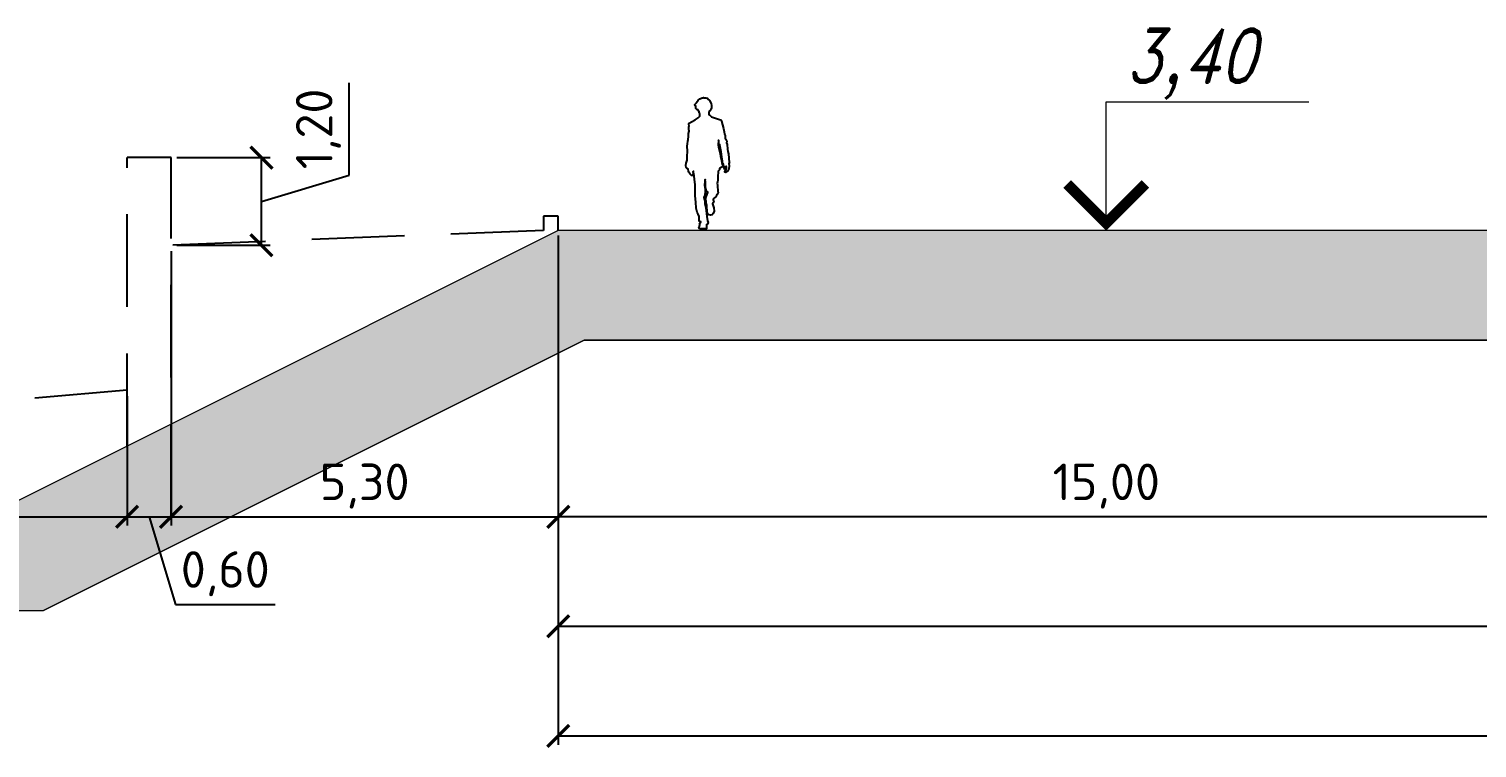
# Model space of a CAD drawing. Header units: millimetres. Extents: x 3633 to 4629, y 3430 to 3787.
# Drawn here: x 3751.9 to 3851, y 3430.4 to 3479.6 of the extents above; entities that cross this region are included whole.
import ezdxf

# ---------------------------------------------------------------- set-up
doc = ezdxf.new("R2010")
doc.units = ezdxf.units.MM
doc.linetypes.add('DASHED', pattern=[19.05, 12.7, -6.35])
doc.layers.add('tx1', color=179, linetype='Continuous', lineweight=25)
doc.layers.add('tx2', color=179, linetype='Continuous', lineweight=25)
doc.styles.add('bold', font='romand.shx', dxfattribs={"width": 0.8, "oblique": 15})
doc.styles.add('СПДС', font='isocpeur.ttf')
doc.dimstyles.new('СПДС', dxfattribs={"dimtxt": 1.25, "dimasz": 0.75, "dimexe": 0.3, "dimexo": 0.2, "dimgap": 0.3, "dimtad": 1, "dimrnd": 0.05, "dimzin": 1, "dimtxsty": 'СПДС', "dimblk": 'ARCHTICK', "dimcen": 0.6, "dimclrd": 7, "dimclre": 7, "dimclrt": 7, "dimazin": 0, "dimtfac": 1, "dimtmove": 1, "dimatfit": 3, "dimldrblk": 'OBLIQUE', "dimfxl": 1, "dimlwd": -1, "dimlwe": -1, "dimarcsym": 0})

# ---------------------------------------------------------------- blocks, each defined once
blk = doc.blocks.new('_ArchTick')
at = {"color": 0, "linetype": 'ByBlock', "const_width": 0.15}
blk.add_lwpolyline([(-0.5, -0.5), (0.5, 0.5)], dxfattribs=at)
blk = doc.blocks.new('*D253')
at = {"color": 7, "transparency": 16777216}
for p, q in [((3788.142, 3465.385), (3788.142, 3445.599)), ((3863.142, 3465.385), (3863.142, 3445.599)), ((3863.142, 3446.199), (3788.142, 3446.199))]:
    blk.add_line(p, q, dxfattribs=at)
at = {"layer": 'Defpoints', "color": 0, "transparency": 16777216}
for p in [(3788.142, 3465.785), (3863.142, 3465.785), (3788.142, 3446.199)]:
    blk.add_point(p, dxfattribs=at)
at = {"color": 7, "transparency": 16777216, "xscale": 1.5, "yscale": 1.5, "zscale": 1.5, "rotation": 180}
blk.add_blockref('_ArchTick', (3788.142, 3446.199), dxfattribs=at)
at = {"color": 7, "transparency": 16777216, "xscale": 1.5, "yscale": 1.5, "zscale": 1.5}
blk.add_blockref('_ArchTick', (3863.142, 3446.199), dxfattribs=at)
at = {"color": 7, "transparency": 16777216, "insert": (3825.642, 3448.299), "char_height": 2.5, "attachment_point": 5, "style": 'СПДС'}
blk.add_mtext('15,00', dxfattribs=at)
blk = doc.blocks.new('_Oblique')
at = {"color": 0, "linetype": 'ByBlock', "lineweight": -2}
blk.add_line((-0.5, -0.5), (0.5, 0.5), dxfattribs=at)
blk = doc.blocks.new('*D196')
at = {"color": 7, "transparency": 16777216}
for p, q in [((3788.142, 3445.799), (3788.142, 3438.099)), ((3974.653, 3445.799), (3974.653, 3438.099)), ((3974.653, 3438.699), (3788.142, 3438.699))]:
    blk.add_line(p, q, dxfattribs=at)
at = {"layer": 'Defpoints', "color": 0, "transparency": 16777216}
for p in [(3788.142, 3446.199), (3974.653, 3446.199), (3788.142, 3438.699)]:
    blk.add_point(p, dxfattribs=at)
at = {"color": 7, "transparency": 16777216, "xscale": 1.5, "yscale": 1.5, "zscale": 1.5, "rotation": 180.0000000000003}
blk.add_blockref('_ArchTick', (3788.142, 3438.699), dxfattribs=at)
at = {"color": 7, "transparency": 16777216, "xscale": 1.5, "yscale": 1.5, "zscale": 1.5}
blk.add_blockref('_ArchTick', (3974.653, 3438.699), dxfattribs=at)
at = {"color": 7, "transparency": 16777216, "insert": (3881.398, 3440.799), "char_height": 2.5, "attachment_point": 5, "style": 'СПДС'}
blk.add_mtext('27,20-60,60', dxfattribs=at)
blk = doc.blocks.new('*D197')
at = {"color": 7, "transparency": 16777216}
for p, q in [((3788.142, 3438.299), (3788.142, 3430.599)), ((4158.98, 3438.299), (4158.98, 3430.599)), ((3788.142, 3431.199), (4158.98, 3431.199))]:
    blk.add_line(p, q, dxfattribs=at)
at = {"layer": 'Defpoints', "color": 0, "transparency": 16777216}
for p in [(3788.142, 3438.699), (4158.98, 3438.699), (4158.98, 3431.199)]:
    blk.add_point(p, dxfattribs=at)
at = {"color": 7, "transparency": 16777216, "xscale": 1.5, "yscale": 1.5, "zscale": 1.5, "rotation": 180}
blk.add_blockref('_ArchTick', (3788.142, 3431.199), dxfattribs=at)
at = {"color": 7, "transparency": 16777216, "xscale": 1.5, "yscale": 1.5, "zscale": 1.5}
blk.add_blockref('_ArchTick', (4158.98, 3431.199), dxfattribs=at)
at = {"color": 7, "transparency": 16777216, "insert": (3973.561, 3433.299), "char_height": 2.5, "attachment_point": 5, "style": 'СПДС'}
blk.add_mtext('63,80-97,20', dxfattribs=at)
blk = doc.blocks.new('*D224')
at = {"color": 7, "transparency": 16777216}
for p, q in [((3761.642, 3457.067), (3761.642, 3445.599)), ((3758.642, 3454.459), (3758.642, 3445.599)), ((3758.642, 3446.199), (3761.642, 3446.199)), ((3760.142, 3446.199), (3761.942, 3440.199)), ((3761.942, 3440.199), (3768.767, 3440.199))]:
    blk.add_line(p, q, dxfattribs=at)
at = {"layer": 'Defpoints', "color": 0, "transparency": 16777216}
for p in [(3761.642, 3457.467), (3758.642, 3454.859), (3761.642, 3446.199)]:
    blk.add_point(p, dxfattribs=at)
at = {"color": 7, "transparency": 16777216, "xscale": 1.5, "yscale": 1.5, "zscale": 1.5, "rotation": 180}
blk.add_blockref('_ArchTick', (3758.642, 3446.199), dxfattribs=at)
at = {"color": 7, "transparency": 16777216, "xscale": 1.5, "yscale": 1.5, "zscale": 1.5}
blk.add_blockref('_ArchTick', (3761.642, 3446.199), dxfattribs=at)
at = {"color": 7, "transparency": 16777216, "insert": (3765.355, 3442.299), "char_height": 2.5, "attachment_point": 5, "style": 'СПДС'}
blk.add_mtext('0,60', dxfattribs=at)
blk = doc.blocks.new('*D265')
at = {"color": 7, "transparency": 16777216}
for p, q in [((3773.832, 3469.585), (3773.832, 3475.91)), ((3762.042, 3470.785), (3768.432, 3470.785)), ((3767.832, 3464.785), (3767.832, 3470.785)), ((3767.832, 3467.785), (3773.832, 3469.585)), ((3762.042, 3464.785), (3768.432, 3464.785))]:
    blk.add_line(p, q, dxfattribs=at)
at = {"layer": 'Defpoints', "color": 0, "transparency": 16777216}
for p in [(3761.642, 3470.785), (3767.832, 3470.785), (3761.642, 3464.785)]:
    blk.add_point(p, dxfattribs=at)
at = {"color": 7, "transparency": 16777216, "xscale": 1.5, "yscale": 1.5, "zscale": 1.5}
for p, rotation in [((3767.832, 3470.785), 90), ((3767.832, 3464.785), 270)]:
    blk.add_blockref('_ArchTick', p, dxfattribs=dict(at, rotation=rotation))
at = {"color": 7, "transparency": 16777216, "insert": (3771.732, 3472.747), "char_height": 2.5, "attachment_point": 5, "rotation": 90, "style": 'СПДС'}
blk.add_mtext('1,20', dxfattribs=at)
blk = doc.blocks.new('*D225')
at = {"color": 7, "transparency": 16777216}
for p, q in [((3788.142, 3465.45), (3788.142, 3445.599)), ((3761.642, 3464.385), (3761.642, 3445.599)), ((3761.642, 3446.199), (3788.142, 3446.199))]:
    blk.add_line(p, q, dxfattribs=at)
at = {"layer": 'Defpoints', "color": 0, "transparency": 16777216}
for p in [(3788.142, 3465.85), (3761.642, 3464.785), (3788.142, 3446.199)]:
    blk.add_point(p, dxfattribs=at)
at = {"color": 7, "transparency": 16777216, "xscale": 1.5, "yscale": 1.5, "zscale": 1.5, "rotation": 180}
blk.add_blockref('_ArchTick', (3761.642, 3446.199), dxfattribs=at)
at = {"color": 7, "transparency": 16777216, "xscale": 1.5, "yscale": 1.5, "zscale": 1.5}
blk.add_blockref('_ArchTick', (3788.142, 3446.199), dxfattribs=at)
at = {"color": 7, "transparency": 16777216, "insert": (3774.892, 3448.299), "char_height": 2.5, "attachment_point": 5, "style": 'СПДС'}
blk.add_mtext('5,30', dxfattribs=at)
blk = doc.blocks.new('*D226')
at = {"color": 7, "transparency": 16777216}
for p, q in [((3758.642, 3454.459), (3758.642, 3445.599)), ((3713.642, 3450.66), (3713.642, 3445.599)), ((3713.642, 3446.199), (3758.642, 3446.199))]:
    blk.add_line(p, q, dxfattribs=at)
at = {"layer": 'Defpoints', "color": 0, "transparency": 16777216}
for p in [(3758.642, 3454.859), (3713.642, 3451.06), (3758.642, 3446.199)]:
    blk.add_point(p, dxfattribs=at)
at = {"color": 7, "transparency": 16777216, "xscale": 1.5, "yscale": 1.5, "zscale": 1.5, "rotation": 180}
blk.add_blockref('_ArchTick', (3713.642, 3446.199), dxfattribs=at)
at = {"color": 7, "transparency": 16777216, "xscale": 1.5, "yscale": 1.5, "zscale": 1.5}
blk.add_blockref('_ArchTick', (3758.642, 3446.199), dxfattribs=at)
at = {"color": 7, "transparency": 16777216, "insert": (3736.142, 3448.299), "char_height": 2.5, "attachment_point": 5, "style": 'СПДС'}
blk.add_mtext('9,00', dxfattribs=at)

msp = doc.modelspace()

# ---------------------------------------------------------------- hatches: boundary and pattern name
at = {"lineweight": 15, "ltscale": 200}
h = msp.add_hatch(dxfattribs=at)
h.set_pattern_fill('GRAVEL', color=0, scale=0.367172, style=0)
h.set_pattern_definition([(228.01279, (3126.0032, 3896.26286), (-74.6094504, -83.9356317), [1.25471, -124.21623]), (184.96974, (3125.16388, 3895.33025), (111.91417555, 9.32618183), [2.15312, -213.1585]), (132.51045, (3123.01886, 3895.1437), (93.26181304, -102.58799426), [1.51819, -150.30104]), (267.27369, (3119.38164, 3892.81218), (9.32618132, 186.523626), [1.96072, -194.111016]), (292.833654, (3119.2884, 3890.8537), (-46.6309065, 111.9141756), [1.92264, -190.34151]), (357.27369, (3120.03448, 3889.0817), (-186.523626, 9.32618132), [1.96072, -194.111016]), (37.69424, (3121.99298, 3888.98844), (-121.24035689, -93.261813), [2.59295, -256.70173]), (72.25533, (3124.04474, 3890.5739), (65.28326912, 205.17598859), [2.44801, -242.353146]), (121.429566, (3124.79083, 3892.90544), (-74.6094504, 121.2403569), [1.96736, -194.76865]), (175.23636, (3123.76495, 3894.58415), (102.5879943, -9.3261813), [2.24604, -110.05605]), (222.397438, (3121.52667, 3894.77067), (-111.91417559, -102.5879943), [2.90462, -287.557645]), (138.81407, (3128.6146, 3892.7189), (-65.2832691, 55.9570878), [0.99138, -98.147285]), (171.469234, (3127.86847, 3893.37175), (121.2403569, -18.65236258), [1.8861, -186.724245]), (225, (3126.003, 3893.6515), (-1e-15, -9.32618), [1.31892, -11.87029]), (203.19859, (3125.3504, 3894.7707), (46.6309065, 18.6523626), [0.71026, -70.31582]), (291.8014, (3124.6976, 3894.4909), (-9.3261813, 27.978544), [1.00446, -49.21857]), (30.96376, (3125.0706, 3893.5583), (27.978544, 18.6523626), [1.63142, -52.749095]), (161.56505, (3126.4695, 3894.3976), (18.652363, -9.326181), [1.17968, -28.3123]), (16.38954, (3119.2884, 3894.4909), (93.261813, 27.9785439), [1.6526, -163.607754]), (70.34618, (3120.87383, 3894.9572), (-37.3047252, -102.5879943), [1.38644, -137.25721]), (293.19859, (3126.4695, 3896.2629), (-18.6523626, 46.6309065), [1.42052, -69.60556]), (343.61046, (3127.0291, 3894.9572), (-93.261813, 27.9785439), [1.6526, -163.607754]), (339.44395, (3119.2884, 3888.7087), (-46.6309065, 18.6523626), [1.59366, -78.08927]), (294.77514, (3120.7806, 3888.1491), (-46.63090655, 102.58799427), [1.3353, -132.19529]), (66.80141, (3126.5628, 3886.9367), (18.6523626, 46.6309065), [1.42052, -69.60556]), (17.354025, (3127.1224, 3888.24235), (-121.2403569, -37.3047252), [1.56336, -154.77193]), (69.44395, (3121.993, 3886.9367), (-18.6523626, -46.6309065), [0.79683, -78.8861]), (101.30993, (3126.0032, 3886.9367), (-9.3261813, 37.3047252), [0.47554, -47.07884]), (165.96376, (3125.91, 3887.403), (27.978544, -9.3261813), [1.92264, -36.53019]), (186.009006, (3124.04474, 3887.8693), (93.261813, 9.3261813), [1.78177, -176.39468]), (303.69007, (3125.0706, 3892.719), (-9.326181, 18.6523626), [1.34504, -32.28098]), (353.157227, (3125.8167, 3891.59977), (158.5450821, -18.65236259), [2.34828, -232.47897]), (60.9454, (3128.1483, 3891.32), (-37.3047252, -65.2832691), [0.96019, -95.05873]), (90, (3128.615, 3892.159), (-9.32618, 9.32618), [0.55957, -8.76661]), (120.25644, (3123.8582, 3888.1491), (37.3047252, -65.2832691), [1.29563, -128.26782]), (48.01279, (3123.2054, 3889.2682), (74.6094504, 83.9356317), [2.50941, -122.96152]), (0, (3124.884, 3891.133), (9.32618, 9.32618), [2.42481, -6.90137]), (325.30485, (3127.3089, 3891.13346), (93.26181303, -65.28326905), [1.4746, -145.98527]), (254.0546, (3128.5213, 3890.2941), (-9.3261813, -37.3047252), [1.35791, -66.53771]), (207.645975, (3128.14826, 3888.98844), (-177.1974447, -93.26181298), [2.21091, -218.88057]), (175.42608, (3126.18976, 3887.96256), (-121.2403569, 9.3261813), [2.339, -231.56044])])
h.paths.add_polyline_path([(3736.142, 3439.785), (3752.913, 3439.785), (3789.913, 3458.285), (3878.142, 3458.285), (3863.142, 3465.785), (3788.142, 3465.785)])

# ---------------------------------------------------------------- linework, layer by layer
at = {"color": 0}
msp.add_lwpolyline([(3797.815, 3465.901), (3797.777, 3465.952), (3797.769, 3466.015), (3797.811, 3466.096), (3797.84, 3466.198), (3797.815, 3466.232), (3797.857, 3466.33), (3797.887, 3466.389), (3797.828, 3466.406), (3797.794, 3466.427), (3797.794, 3466.742), (3797.722, 3466.911), (3797.638, 3467.06), (3797.579, 3467.328), (3797.553, 3467.735), (3797.511, 3468.173), (3797.503, 3468.568), (3797.499, 3468.954), (3797.473, 3469.29), (3797.435, 3469.528), (3797.427, 3469.661), (3797.406, 3469.818), (3797.393, 3469.856), (3797.38, 3469.826), (3797.359, 3469.814), (3797.38, 3469.725), (3797.368, 3469.665), (3797.355, 3469.64), (3797.385, 3469.606), (3797.397, 3469.572), (3797.364, 3469.555), (3797.266, 3469.567), (3797.157, 3469.648), (3797.085, 3469.78), (3797.051, 3469.865), (3797.034, 3469.984), (3796.95, 3470.047), (3796.899, 3470.111), (3796.874, 3470.251), (3796.887, 3470.4), (3796.933, 3470.536), (3796.958, 3470.618), (3796.971, 3470.864), (3796.984, 3471.217), (3796.963, 3471.557), (3796.988, 3471.727), (3797.009, 3471.913), (3797.034, 3472.015), (3797.043, 3472.232), (3797.051, 3472.44), (3797.089, 3472.593), (3797.068, 3472.699), (3797.077, 3472.886), (3797.093, 3472.945), (3797.077, 3473.073), (3797.098, 3473.151), (3797.25, 3473.236), (3797.503, 3473.359), (3797.718, 3473.512), (3797.828, 3473.631), (3797.819, 3473.771), (3797.79, 3473.843), (3797.773, 3473.932), (3797.735, 3473.958), (3797.693, 3474.03), (3797.684, 3474.081), (3797.655, 3474.064), (3797.612, 3474.102), (3797.562, 3474.157), (3797.566, 3474.268), (3797.549, 3474.298), (3797.503, 3474.332), (3797.469, 3474.404), (3797.608, 3474.531), (3797.591, 3474.561), (3797.722, 3474.714), (3797.828, 3474.811), (3797.98, 3474.884), (3798.085, 3474.879), (3798.072, 3474.901), (3798.148, 3474.871), (3798.25, 3474.867), (3798.359, 3474.854), (3798.359, 3474.807), (3798.49, 3474.688), (3798.596, 3474.484), (3798.621, 3474.361), (3798.629, 3474.2), (3798.608, 3474.132), (3798.575, 3474.094), (3798.537, 3474.017), (3798.503, 3473.971), (3798.465, 3473.962), (3798.448, 3473.856), (3798.452, 3473.737), (3798.499, 3473.703), (3798.621, 3473.576), (3799.165, 3473.402), (3799.262, 3473.363), (3799.313, 3473.287), (3799.452, 3472.776), (3799.499, 3472.555), (3799.507, 3472.398), (3799.558, 3472.3), (3799.566, 3472.122), (3799.659, 3471.981), (3799.676, 3471.892), (3799.663, 3471.794), (3799.701, 3471.684), (3799.731, 3471.353), (3799.748, 3471.204), (3799.802, 3471.047), (3799.845, 3470.44), (3799.849, 3470.406), (3799.807, 3470.372), (3799.836, 3470.223), (3799.811, 3470.015), (3799.752, 3469.888), (3799.659, 3469.811), (3799.6, 3469.764), (3799.566, 3469.777), (3799.549, 3469.781), (3799.549, 3469.845), (3799.579, 3469.896), (3799.638, 3469.973), (3799.655, 3470.07), (3799.655, 3470.151), (3799.621, 3470.206), (3799.591, 3470.159), (3799.587, 3470.024), (3799.554, 3469.968), (3799.507, 3469.977), (3799.503, 3470.058), (3799.49, 3470.181), (3799.456, 3470.266), (3799.452, 3470.325), (3799.406, 3470.355), (3799.372, 3470.55), (3799.343, 3470.83), (3799.283, 3471.183), (3799.22, 3471.523), (3799.191, 3471.688), (3799.123, 3471.735), (3799.119, 3471.93), (3799.102, 3471.969), (3799.085, 3471.659), (3799.119, 3471.417), (3799.224, 3471.073), (3799.254, 3470.852), (3799.309, 3470.597), (3799.368, 3470.325), (3799.393, 3470.227), (3799.372, 3470.159), (3799.292, 3470.113), (3799.199, 3470.062), (3799.174, 3470.049), (3799.17, 3469.943), (3799.136, 3469.896), (3799.094, 3469.862), (3799.072, 3469.44), (3799.068, 3469.215), (3799.043, 3469.126), (3799.013, 3469.015), (3799.039, 3468.926), (3799.043, 3468.735), (3799.072, 3468.608), (3799.072, 3468.493), (3799.085, 3468.4), (3799.022, 3468.266), (3798.975, 3468.19), (3798.916, 3468.101), (3798.832, 3468.037), (3798.756, 3467.982), (3798.743, 3467.88), (3798.773, 3467.82), (3798.794, 3467.774), (3798.739, 3467.684), (3798.693, 3467.621), (3798.777, 3467.353), (3798.811, 3467.107), (3798.752, 3466.95), (3798.672, 3466.877), (3798.558, 3466.848), (3798.477, 3466.856), (3798.393, 3466.924), (3798.342, 3467.047), (3798.326, 3467.183), (3798.317, 3467.374), (3798.317, 3467.523), (3798.267, 3467.655), (3798.254, 3467.808), (3798.22, 3467.948), (3798.254, 3468.101), (3798.3, 3468.224), (3798.33, 3468.262), (3798.334, 3468.343), (3798.368, 3468.368), (3798.38, 3468.415), (3798.33, 3468.453), (3798.288, 3468.479), (3798.25, 3468.674), (3798.22, 3468.806), (3798.22, 3469.073), (3798.191, 3469.294), (3798.161, 3469.154), (3798.153, 3468.89), (3798.186, 3468.64), (3798.199, 3468.428), (3798.182, 3468.275), (3798.144, 3468.126), (3798.11, 3468.054), (3798.136, 3467.952), (3798.174, 3467.825), (3798.174, 3467.616), (3798.212, 3467.438), (3798.254, 3467.154), (3798.288, 3466.962), (3798.317, 3466.763), (3798.355, 3466.466), (3798.393, 3466.347), (3798.355, 3466.236), (3798.313, 3466.215), (3798.296, 3466.202), (3798.292, 3466.079), (3798.296, 3465.969), (3798.288, 3465.901)], close=True, dxfattribs=at)
at = {"color": 0, "linetype": 'DASHED', "ltscale": 0.5}
for points in [[(3761.642, 3470.785), (3758.642, 3470.785)], [(3758.642, 3451.035), (3758.642, 3470.785)], [(3761.642, 3446.199), (3761.642, 3470.785)], [(3788.142, 3465.785), (3788.142, 3466.785), (3787.142, 3466.785), (3787.142, 3465.805)], [(3787.142, 3465.805), (3761.642, 3464.785)], [(3758.642, 3454.859), (3713.642, 3451.06), (3713.642, 3446.536)]]:
    msp.add_lwpolyline(points, dxfattribs=at)
at = {"color": 0, "lineweight": 15, "ltscale": 200}
for points in [[(3736.142, 3439.785), (3752.913, 3439.785), (3789.913, 3458.285), (3878.142, 3458.285), (3863.142, 3465.785), (3788.142, 3465.785), (3736.142, 3439.785)], [(3879.642, 3458.285), (3879.642, 3458.285), (3789.913, 3458.285), (3752.913, 3439.785)]]:
    msp.add_lwpolyline(points, dxfattribs=at)
at = {"layer": 'tx1', "color": 0, "linetype": 'Continuous', "lineweight": 15, "ltscale": 200}
for p, q in [((3825.642, 3465.785), (3825.642, 3474.597)), ((3825.642, 3474.597), (3839.501, 3474.597))]:
    msp.add_line(p, q, dxfattribs=at)
at = {"layer": 'tx1', "color": 0, "linetype": 'Continuous', "lineweight": 15, "ltscale": 200, "const_width": 0.734}
msp.add_lwpolyline([(3822.964, 3468.982), (3825.642, 3466.304), (3828.32, 3468.982)], dxfattribs=at)

# ---------------------------------------------------------------- texts
at = {"layer": 'tx2', "color": 0, "lineweight": 15, "ltscale": 200, "style": 'bold', "oblique": 15, "width": 0.8}
msp.add_text('3,40', height=3.6717, dxfattribs=at).set_placement((3826.964, 3475.919))

# ---------------------------------------------------------------- dimensions: what is measured, and where the dimension line sits
at = {"color": 0}
for base, p1, p2, angle, picture, middle in [((3767.832, 3470.785), (3761.642, 3464.785), (3761.642, 3470.785), 90, '*D265', (3771.732, 3470.185)), ((3788.142, 3446.199), (3863.142, 3465.785), (3788.142, 3465.785), 180, '*D253', (3825.642, 3448.299))]:
    dim = msp.add_linear_dim(base=base, p1=p1, p2=p2, angle=angle, dimstyle='СПДС', override={"dimscale": 2, "dimlfac": 0.2}, dxfattribs=at)
    dim.commit()
    dim.dimension.update_dxf_attribs({"geometry": picture, "text_midpoint": middle})
for base, p1, p2, picture, middle in [((3788.142, 3446.199), (3761.642, 3464.785), (3788.142, 3465.85), '*D225', (3774.892, 3448.299)), ((3761.642, 3446.199), (3758.642, 3454.859), (3761.642, 3457.467), '*D224', (3762.542, 3442.299)), ((3758.642, 3446.199), (3713.642, 3451.06), (3758.642, 3454.859), '*D226', (3736.142, 3448.299))]:
    dim = msp.add_linear_dim(base=base, p1=p1, p2=p2, dimstyle='СПДС', override={"dimscale": 2, "dimlfac": 0.2}, dxfattribs=at)
    dim.commit()
    dim.dimension.update_dxf_attribs({"geometry": picture, "text_midpoint": middle})
for p1, p2, distance, text, picture, middle in [((3974.653, 3446.199), (3788.142, 3446.199), 7.5, '27,20-60,60', '*D196', (3881.398, 3440.799)), ((3788.142, 3438.699), (4158.98, 3438.699), -7.5, '63,80-97,20', '*D197', (3973.561, 3433.299))]:
    dim = msp.add_aligned_dim(p1=p1, p2=p2, distance=distance, text=text, dimstyle='СПДС', override={"dimscale": 2, "dimlfac": 0.2}, dxfattribs=at)
    dim.commit()
    dim.dimension.update_dxf_attribs({"geometry": picture, "text_midpoint": middle})

doc.saveas('drawing.dxf')
